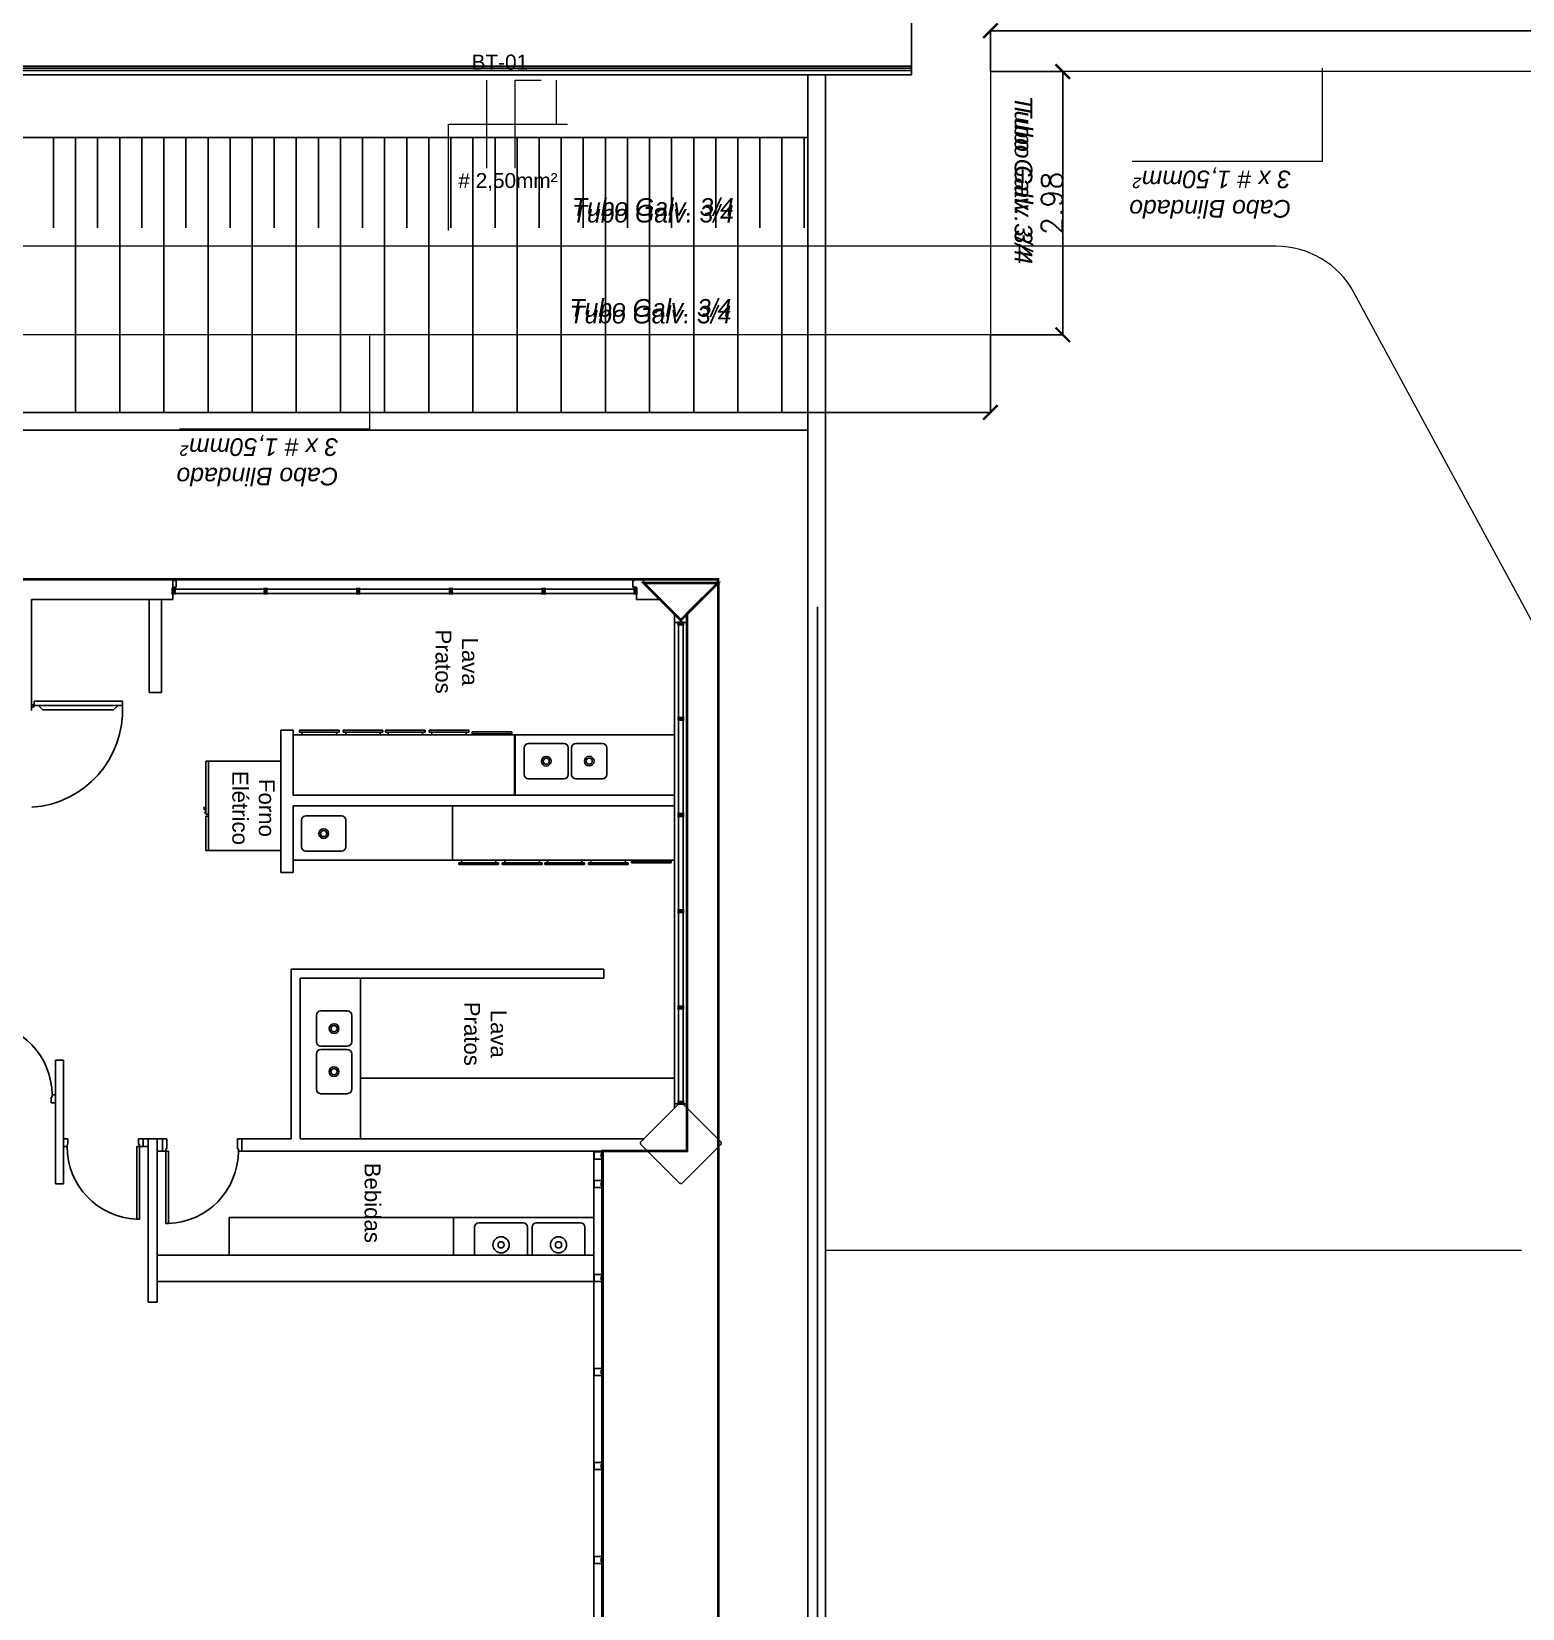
# Model space of a CAD drawing. Header units: metres. Extents: x -331 to 2982, y 362 to 2539.
# Drawn here: x 2887.19 to 2904.08, y 1390.31 to 1408.17 of the extents above; entities that cross this region are included whole.
import ezdxf

# ---------------------------------------------------------------- set-up
doc = ezdxf.new("R2010")
doc.units = ezdxf.units.M
doc.layers.get('0').update_dxf_attribs({"color": 251})
doc.layers.get('Defpoints').update_dxf_attribs({"color": 251})
for name, color, linetype in [('CX', 251, 'Continuous'), ('Div', 251, 'Continuous'), ('Est', 251, 'Continuous'), ('Pis', 251, 'Continuous')]:
    doc.layers.add(name, color=color, linetype=linetype)
doc.styles.add('COTA', font='simplex.shx')
doc.styles.add('DESTAQUE', font='arial.ttf', dxfattribs={"height": 0.4})
doc.styles.get("Standard").update_dxf_attribs({"font": 'arial.ttf', "height": 0.3})
doc.dimstyles.new('EXEC_75', dxfattribs={"dimscale": 75, "dimtxt": 0.0032, "dimasz": 0.0022, "dimexe": 0, "dimexo": 0, "dimgap": 5e-05, "dimtad": 1, "dimzin": 4, "dimdsep": 46, "dimtxsty": 'COTA', "dimblk": 'ARCHTICK', "dimcen": 0, "dimclrd": 1, "dimclre": 1, "dimclrt": 2, "dimazin": 0, "dimtfac": 1, "dimtix": 1, "dimtmove": 2, "dimatfit": 3, "dimldrblk": 'DOT', "dimfxl": 1, "dimtvp": 1, "dimtolj": 1, "dimtzin": 0, "dimarcsym": 0})

# ---------------------------------------------------------------- blocks, each defined once
blk = doc.blocks.new('derw')
at = {"layer": 'Div', "color": 2, "linetype": 'Continuous', "lineweight": 15}
blk.add_lwpolyline([(814.419, 2191.53), (814.419, 2192.589), (816.571, 2192.589)], dxfattribs=at)
at = {"layer": 'Div', "color": 2, "linetype": 'Continuous', "lineweight": 15, "insert": (814.772, 2193.224), "char_height": 0.2, "attachment_point": 1}
blk.add_mtext_dynamic_manual_height_columns('{\\fArial|b0|i1|c0|p34;Cabo Blindado \\P3 x # 1,50mm²}', width=13.3188, gutter_width=2.5, heights=[0], dxfattribs=at)
blk = doc.blocks.new('rett')
at = {"color": 2, "linetype": 'Continuous', "lineweight": 15}
blk.add_line((813.966, 2203), (814.262, 2203), dxfattribs=at)
at = {"layer": 'Div', "color": 2, "linetype": 'Continuous', "lineweight": 15}
for p, q in [((813.645, 2202.003), (813.645, 2203)), ((813.966, 2202.003), (813.966, 2203)), ((814.435, 2202.502), (814.435, 2203))]:
    blk.add_line(p, q, dxfattribs=at)
blk.add_lwpolyline([(813.214, 2201.295), (813.214, 2202.502), (814.56, 2202.502)], dxfattribs=at)
at = {"layer": 'Div', "color": 2, "linetype": 'Continuous', "lineweight": 15, "char_height": 0.1683, "attachment_point": 1}
for s, insert in [('\\pxqc;\\PBT-01{\\fArial|b0|i1|c0|p34;  }', (808.19, 2203.569)), ('\\pxqc;\\P\\pi-0.92701,l1.92701,t1.92701;#^I2,50mm²', (808.198, 2202.227))]:
    blk.add_mtext_dynamic_manual_height_columns(s, width=11.20762, gutter_width=2.104, heights=[0], dxfattribs=dict(at, insert=insert))
blk = doc.blocks.new('_ARCHTICK')
at = {"color": 0, "linetype": 'ByBlock', "const_width": 0.15}
blk.add_lwpolyline([(-0.5, -0.5), (0.5, 0.5)], dxfattribs=at)
blk = doc.blocks.new('*D131')
at = {"color": 1, "linetype": 'Continuous', "lineweight": -2, "transparency": 16777216}
for p, q in [((2898.053, 1407.716), (2898.053, 1408.178)), ((2947.522, 1408.178), (2898.053, 1408.178)), ((2947.522, 1407.716), (2947.522, 1408.178))]:
    blk.add_line(p, q, dxfattribs=at)
at = {"layer": 'Defpoints', "color": 0, "transparency": 16777216}
for p in [(2898.053, 1408.178), (2898.053, 1407.716), (2947.522, 1407.716)]:
    blk.add_point(p, dxfattribs=at)
at = {"color": 1, "lineweight": -2, "transparency": 16777216, "xscale": 0.165, "yscale": 0.165, "zscale": 0.165, "rotation": 180}
blk.add_blockref('_ARCHTICK', (2898.053, 1408.178), dxfattribs=at)
at = {"color": 1, "lineweight": -2, "transparency": 16777216, "xscale": 0.165, "yscale": 0.165, "zscale": 0.165}
blk.add_blockref('_ARCHTICK', (2947.522, 1408.178), dxfattribs=at)
at = {"color": 2, "lineweight": 15, "transparency": 16777216, "insert": (2922.787, 1408.302), "char_height": 0.24, "attachment_point": 5, "style": 'COTA'}
blk.add_mtext('\\A1;49.47', dxfattribs=at)
blk = doc.blocks.new('_Dot')
at = {"color": 0, "linetype": 'ByBlock', "lineweight": -2}
blk.add_line((-0.5, 0), (-1, 0), dxfattribs=at)
at = {"color": 0, "linetype": 'ByBlock', "const_width": 0.5}
blk.add_lwpolyline([(-0.25, 0, 1), (0.25, 0, 1)], format="xyb", close=True, dxfattribs=at)
blk = doc.blocks.new('*D144')
at = {"color": 1, "linetype": 'Continuous', "lineweight": -2, "transparency": 16777216}
for p, q in [((2898.053, 1407.716), (2898.873, 1407.716)), ((2898.873, 1407.716), (2898.873, 1404.734)), ((2898.053, 1404.734), (2898.873, 1404.734))]:
    blk.add_line(p, q, dxfattribs=at)
at = {"layer": 'Defpoints', "color": 0, "transparency": 16777216}
for p in [(2898.053, 1407.716), (2898.053, 1404.734), (2898.873, 1404.734)]:
    blk.add_point(p, dxfattribs=at)
at = {"color": 1, "lineweight": -2, "transparency": 16777216, "xscale": 0.165, "yscale": 0.165, "zscale": 0.165}
for p, rotation in [((2898.873, 1407.716), 90), ((2898.873, 1404.734), 270)]:
    blk.add_blockref('_ARCHTICK', p, dxfattribs=dict(at, rotation=rotation))
at = {"color": 2, "lineweight": 15, "transparency": 16777216, "insert": (2898.75, 1406.225), "char_height": 0.24, "attachment_point": 5, "rotation": 90, "style": 'COTA'}
blk.add_mtext('\\A1;2.98', dxfattribs=at)
blk = doc.blocks.new('*D145')
at = {"color": 1, "linetype": 'Continuous', "lineweight": -2, "transparency": 16777216}
for p, q in [((2860.682, 1404.734), (2860.682, 1403.856)), ((2898.053, 1404.734), (2898.053, 1403.856)), ((2898.053, 1403.856), (2860.682, 1403.856))]:
    blk.add_line(p, q, dxfattribs=at)
at = {"layer": 'Defpoints', "color": 0, "transparency": 16777216}
for p in [(2860.682, 1404.734), (2898.053, 1404.734), (2860.682, 1403.856)]:
    blk.add_point(p, dxfattribs=at)
at = {"color": 1, "lineweight": -2, "transparency": 16777216, "xscale": 0.165, "yscale": 0.165, "zscale": 0.165, "rotation": 180}
blk.add_blockref('_ARCHTICK', (2860.682, 1403.856), dxfattribs=at)
at = {"color": 1, "lineweight": -2, "transparency": 16777216, "xscale": 0.165, "yscale": 0.165, "zscale": 0.165}
blk.add_blockref('_ARCHTICK', (2898.053, 1403.856), dxfattribs=at)
at = {"color": 2, "lineweight": 15, "transparency": 16777216, "insert": (2879.368, 1403.98), "char_height": 0.24, "attachment_point": 5, "style": 'COTA'}
blk.add_mtext('\\A1;37.37', dxfattribs=at)
blk = doc.blocks.new('XR_BL2_AND_MON-REV15$0$PERFIL_UNIT_ALCOA')
at = {"layer": 'CX', "color": 6}
for p, q in [((-21, 13), (-15, 13)), ((31, 13), (24, 13))]:
    blk.add_line(p, q, dxfattribs=at)
at = {"layer": 'CX'}
blk.add_lwpolyline([(-15, 19), (-15, 13), (-34, 13), (-34, 19), (-35, 19), (-35, 99), (45, 99), (45, 19), (43, 19), (43, 13), (24, 13), (24, 19)], close=True, dxfattribs=at)
blk = doc.blocks.new('XR_BL2_AND_MON-REV15$0$P_M')
at = {"layer": 'Est'}
blk.add_lwpolyline([(0.46, -0.431), (0.453, -0.424), (0.46, -0.417), (0.007, 0.035), (0, 0.028), (-0.007, 0.035), (-0.46, -0.417), (-0.453, -0.424), (-0.46, -0.431), (-0.007, -0.884), (0, -0.877), (0.007, -0.884)], close=True, dxfattribs=at)

msp = doc.modelspace()

# ---------------------------------------------------------------- linework, layer by layer
at = {"lineweight": 0}
msp.add_lwpolyline([(2894.617, 1401.477), (2894.617, 1401.575), (2894.969, 1401.926), (2894.969, 1401.966), (2869.183, 1401.966), (2869.183, 1401.736), (2869.373, 1401.736), (2869.527, 1401.582), (2869.527, 1371.896), (2871.02, 1371.896), (2871.162, 1371.656), (2871.312, 1371.421), (2870.237, 1371.421), (2870.237, 1370.781), (2871.788, 1370.781, 0.087526), (2873.86, 1369.021)], format="xyb", dxfattribs=at)
for points in [[(2894.969, 1401.926), (2894.972, 1401.926), (2894.972, 1376.421), (2890.922, 1376.421), (2890.922, 1370.372)], [(2886.009, 1371.896), (2886.009, 1376.841), (2893.663, 1376.841), (2893.663, 1395.491), (2894.617, 1395.491), (2894.617, 1401.477)]]:
    msp.add_lwpolyline(points, dxfattribs=at)
at = {"layer": 'Div', "lineweight": 0}
for p, q in [((2888.525, 1400.686), (2888.525, 1401.736)), ((2888.665, 1401.736), (2888.665, 1400.686)), ((2888.525, 1400.686), (2888.665, 1400.686)), ((2890.018, 1400.256), (2890.158, 1400.256)), ((2890.018, 1399.361), (2890.018, 1400.256)), ((2890.018, 1398.645), (2890.018, 1400.256)), ((2890.018, 1400.256), (2890.158, 1400.256)), ((2890.158, 1399.521), (2890.158, 1400.256)), ((2890.158, 1399.521), (2894.477, 1399.521)), ((2890.158, 1399.401), (2894.477, 1399.401)), ((2890.158, 1399.401), (2890.158, 1398.645)), ((2890.018, 1398.645), (2890.158, 1398.645)), ((2890.135, 1397.551), (2893.677, 1397.551)), ((2890.135, 1395.631), (2890.135, 1397.551)), ((2890.235, 1397.451), (2893.677, 1397.451)), ((2890.235, 1395.631), (2890.235, 1397.451)), ((2893.677, 1397.551), (2893.677, 1397.451)), ((2887.467, 1396.521), (2887.467, 1395.121)), ((2887.557, 1396.521), (2887.467, 1396.521)), ((2887.557, 1396.521), (2887.467, 1396.521)), ((2887.467, 1396.521), (2887.467, 1395.121)), ((2887.557, 1396.521), (2887.557, 1395.121)), ((2887.557, 1395.121), (2887.557, 1396.521)), ((2888.457, 1395.631), (2888.517, 1395.631)), ((2888.617, 1395.631), (2888.457, 1395.631)), ((2888.517, 1395.541), (2888.457, 1395.541)), ((2888.457, 1395.541), (2888.517, 1395.541)), ((2888.517, 1395.631), (2888.617, 1395.631)), ((2888.517, 1395.631), (2888.517, 1393.781)), ((2888.617, 1395.631), (2888.677, 1395.631)), ((2888.617, 1395.631), (2888.677, 1395.631)), ((2888.617, 1395.631), (2888.617, 1393.781)), ((2888.677, 1395.631), (2888.617, 1395.631)), ((2888.677, 1395.631), (2888.617, 1395.631)), ((2888.617, 1395.491), (2888.677, 1395.491)), ((2888.677, 1395.491), (2888.617, 1395.491)), ((2888.677, 1395.491), (2888.617, 1395.491)), ((2888.617, 1395.491), (2888.677, 1395.491)), ((2888.617, 1395.491), (2888.677, 1395.491)), ((2888.677, 1395.491), (2888.617, 1395.491)), ((2889.577, 1395.631), (2890.135, 1395.631)), ((2889.577, 1395.491), (2894.171, 1395.491)), ((2894.171, 1395.491), (2889.577, 1395.491)), ((2890.235, 1395.631), (2894.131, 1395.631)), ((2887.557, 1395.121), (2887.467, 1395.121)), ((2887.467, 1395.121), (2887.557, 1395.121)), ((2888.517, 1393.781), (2888.617, 1393.781))]:
    msp.add_line(p, q, dxfattribs=at)
at = {"layer": 'Div', "color": 230, "linetype": 'Continuous', "lineweight": 0}
msp.add_lwpolyline([(2868.332, 1406.738), (2868.332, 1456.502, -0.414214), (2869.332, 1457.502), (2981.073, 1457.502, -0.573634), (2981.945, 1456.011), (2936.695, 1375.576, -0.270944), (2935.824, 1375.066), (2919.103, 1375.066, -0.27519), (2918.224, 1375.589), (2902.169, 1405.215, 0.27519), (2901.29, 1405.738), (2869.332, 1405.738, -0.414214)], format="xyb", close=True, dxfattribs=at)
at = {"layer": 'Div', "color": 150, "linetype": 'Continuous', "lineweight": 0}
msp.add_lwpolyline([(2889.016, 1425.514), (2942.006, 1425.514), (2942.006, 1420.437), (2949.223, 1420.437), (2949.223, 1411.112), (2947.522, 1407.716), (2898.053, 1407.716), (2898.053, 1404.734), (2868.289, 1404.734)], dxfattribs=at)
at = {"layer": 'Pis'}
for p, q in [((2897.158, 1407.679), (2897.158, 1408.679)), ((2880.422, 1407.779), (2897.158, 1407.779)), ((2880.422, 1407.754), (2897.158, 1407.754)), ((2880.422, 1407.729), (2897.158, 1407.729)), ((2880.422, 1407.679), (2897.158, 1407.679)), ((2895.985, 1407.679), (2895.985, 1369.916)), ((2896.185, 1407.679), (2896.185, 1369.915)), ((2880.422, 1406.968), (2895.985, 1406.968)), ((2887.443, 1405.946), (2887.443, 1406.968)), ((2887.693, 1405.946), (2887.693, 1406.968)), ((2887.943, 1405.946), (2887.943, 1406.968)), ((2888.193, 1405.946), (2888.193, 1406.968)), ((2888.443, 1405.946), (2888.443, 1406.968)), ((2888.693, 1405.946), (2888.693, 1406.968)), ((2888.943, 1405.946), (2888.943, 1406.968)), ((2889.193, 1405.946), (2889.193, 1406.968)), ((2889.443, 1405.946), (2889.443, 1406.968)), ((2889.693, 1405.946), (2889.693, 1406.968)), ((2889.943, 1405.946), (2889.943, 1406.968)), ((2890.193, 1405.946), (2890.193, 1406.968)), ((2890.443, 1405.946), (2890.443, 1406.968)), ((2890.693, 1405.946), (2890.693, 1406.968)), ((2890.943, 1405.946), (2890.943, 1406.968)), ((2891.193, 1405.946), (2891.193, 1406.968)), ((2891.443, 1405.946), (2891.443, 1406.968)), ((2891.693, 1405.946), (2891.693, 1406.968)), ((2891.943, 1405.946), (2891.943, 1406.968)), ((2892.193, 1405.946), (2892.193, 1406.968)), ((2892.443, 1405.946), (2892.443, 1406.968)), ((2892.693, 1405.946), (2892.693, 1406.968)), ((2892.943, 1405.946), (2892.943, 1406.968)), ((2893.193, 1405.946), (2893.193, 1406.968)), ((2893.443, 1405.946), (2893.443, 1406.968)), ((2893.693, 1405.946), (2893.693, 1406.968)), ((2893.943, 1405.946), (2893.943, 1406.968)), ((2894.193, 1405.946), (2894.193, 1406.968)), ((2894.443, 1405.946), (2894.443, 1406.968)), ((2894.693, 1405.946), (2894.693, 1406.968)), ((2894.943, 1405.946), (2894.943, 1406.968)), ((2895.193, 1405.946), (2895.193, 1406.968)), ((2895.443, 1405.946), (2895.443, 1406.968)), ((2895.693, 1405.946), (2895.693, 1406.968)), ((2895.943, 1405.946), (2895.943, 1406.968)), ((2887.693, 1403.856), (2887.693, 1405.946)), ((2888.193, 1403.856), (2888.193, 1405.946)), ((2888.693, 1403.856), (2888.693, 1405.946)), ((2889.193, 1403.856), (2889.193, 1405.946)), ((2889.693, 1403.856), (2889.693, 1405.946)), ((2890.193, 1403.856), (2890.193, 1405.946)), ((2890.693, 1403.856), (2890.693, 1405.946)), ((2891.193, 1403.856), (2891.193, 1405.946)), ((2891.693, 1403.856), (2891.693, 1405.946)), ((2892.193, 1403.856), (2892.193, 1405.946)), ((2892.693, 1403.856), (2892.693, 1405.946)), ((2893.193, 1403.856), (2893.193, 1405.946)), ((2893.693, 1403.856), (2893.693, 1405.946)), ((2894.193, 1403.856), (2894.193, 1405.946)), ((2894.693, 1403.856), (2894.693, 1405.946)), ((2895.193, 1403.856), (2895.193, 1405.946)), ((2895.693, 1403.856), (2895.693, 1405.946)), ((2883.328, 1403.856), (2895.985, 1403.856)), ((2883.328, 1403.656), (2895.985, 1403.656)), ((2880.287, 1401.966), (2888.794, 1401.966)), ((2888.794, 1401.736), (2888.794, 1401.966)), ((2888.814, 1401.966), (2888.794, 1401.966)), ((2888.794, 1401.736), (2888.794, 1401.926)), ((2888.814, 1401.951), (2888.814, 1401.966)), ((2888.814, 1401.966), (2894.024, 1401.966)), ((2888.834, 1401.951), (2888.814, 1401.951)), ((2888.834, 1401.876), (2888.834, 1401.951)), ((2894.004, 1401.951), (2894.024, 1401.951)), ((2894.004, 1401.876), (2894.004, 1401.951)), ((2894.024, 1401.966), (2894.024, 1401.951)), ((2894.024, 1401.966), (2894.126, 1401.966)), ((2894.126, 1401.926), (2894.126, 1401.966)), ((2894.972, 1376.421), (2894.972, 1401.926)), ((2888.794, 1401.736), (2887.195, 1401.736)), ((2887.195, 1401.736), (2888.658, 1401.736)), ((2887.195, 1400.482), (2887.195, 1401.736)), ((2888.525, 1400.686), (2888.525, 1401.736)), ((2888.665, 1401.736), (2888.665, 1400.686)), ((2888.794, 1401.876), (2888.834, 1401.876)), ((2888.794, 1401.856), (2894.044, 1401.856)), ((2888.794, 1401.806), (2894.044, 1401.806)), ((2894.044, 1401.876), (2894.004, 1401.876)), ((2894.044, 1401.876), (2894.044, 1401.736)), ((2894.044, 1401.736), (2894.316, 1401.736)), ((2894.044, 1401.736), (2894.316, 1401.736)), ((2894.477, 1401.574), (2894.477, 1395.977)), ((2894.617, 1401.575), (2894.617, 1395.977)), ((2896.094, 1401.655), (2896.094, 1381.724)), ((2894.477, 1401.477), (2894.617, 1401.477)), ((2894.477, 1401.477), (2894.617, 1401.477)), ((2894.477, 1401.477), (2894.617, 1401.477)), ((2894.522, 1401.477), (2894.522, 1396.027)), ((2894.572, 1401.477), (2894.572, 1396.027)), ((2888.525, 1400.686), (2888.665, 1400.686)), ((2887.224, 1400.537), (2887.224, 1400.587)), ((2888.224, 1400.587), (2887.224, 1400.587)), ((2888.224, 1400.537), (2887.224, 1400.537)), ((2887.274, 1400.537), (2887.324, 1400.487)), ((2887.324, 1400.487), (2888.124, 1400.487)), ((2888.174, 1400.537), (2888.124, 1400.487)), ((2888.224, 1400.587), (2888.224, 1400.537)), ((2890.018, 1400.256), (2890.158, 1400.256)), ((2890.018, 1399.361), (2890.018, 1400.256)), ((2890.018, 1398.645), (2890.018, 1400.256)), ((2890.018, 1400.256), (2890.158, 1400.256)), ((2890.158, 1399.521), (2890.158, 1400.256)), ((2890.158, 1400.206), (2894.477, 1400.206)), ((2890.158, 1400.206), (2894.477, 1400.206)), ((2890.229, 1400.256), (2890.679, 1400.256)), ((2890.229, 1400.256), (2890.229, 1400.236)), ((2890.229, 1400.236), (2890.679, 1400.236)), ((2890.259, 1400.236), (2890.259, 1400.206)), ((2890.649, 1400.236), (2890.649, 1400.206)), ((2890.679, 1400.256), (2890.679, 1400.236)), ((2890.722, 1400.256), (2891.172, 1400.256)), ((2890.722, 1400.256), (2890.722, 1400.236)), ((2890.722, 1400.236), (2891.172, 1400.236)), ((2890.752, 1400.236), (2890.752, 1400.206)), ((2891.142, 1400.236), (2891.142, 1400.206)), ((2891.172, 1400.256), (2891.172, 1400.236)), ((2891.202, 1400.256), (2891.652, 1400.256)), ((2891.202, 1400.256), (2891.202, 1400.236)), ((2891.202, 1400.236), (2891.652, 1400.236)), ((2891.232, 1400.236), (2891.232, 1400.206)), ((2891.622, 1400.236), (2891.622, 1400.206)), ((2891.652, 1400.256), (2891.652, 1400.236)), ((2891.696, 1400.256), (2892.146, 1400.256)), ((2891.696, 1400.256), (2891.696, 1400.236)), ((2891.696, 1400.236), (2892.146, 1400.236)), ((2891.726, 1400.236), (2891.726, 1400.206)), ((2892.116, 1400.236), (2892.116, 1400.206)), ((2892.146, 1400.256), (2892.146, 1400.236)), ((2892.185, 1400.237), (2892.635, 1400.237)), ((2892.185, 1400.237), (2892.185, 1400.217)), ((2892.185, 1400.217), (2892.635, 1400.217)), ((2892.635, 1400.237), (2892.635, 1400.217)), ((2892.663, 1400.206), (2892.663, 1399.521)), ((2892.673, 1400.206), (2892.673, 1399.521)), ((2894.477, 1400.091), (2894.477, 1400.231)), ((2892.773, 1399.756), (2892.773, 1400.056)), ((2892.823, 1400.106), (2893.223, 1400.106)), ((2893.273, 1399.756), (2893.273, 1400.056)), ((2893.31, 1399.758), (2893.31, 1400.056)), ((2893.36, 1400.106), (2893.66, 1400.106)), ((2893.71, 1399.758), (2893.71, 1400.056)), ((2889.167, 1399.307), (2889.167, 1399.907)), ((2889.197, 1399.907), (2889.167, 1399.907)), ((2889.197, 1398.895), (2889.197, 1399.907)), ((2890.018, 1399.907), (2889.197, 1399.907)), ((2892.823, 1399.706), (2893.223, 1399.706)), ((2893.36, 1399.706), (2893.66, 1399.706)), ((2893.36, 1399.706), (2893.66, 1399.706)), ((2890.158, 1399.521), (2894.477, 1399.521)), ((2889.151, 1399.355), (2889.151, 1399.389)), ((2889.151, 1399.358), (2889.167, 1399.358)), ((2889.167, 1399.324), (2889.151, 1399.324)), ((2889.197, 1399.307), (2889.167, 1399.307)), ((2889.167, 1398.895), (2889.167, 1399.285)), ((2889.197, 1399.285), (2889.167, 1399.285)), ((2890.158, 1399.401), (2894.477, 1399.401)), ((2890.158, 1399.401), (2890.158, 1398.645)), ((2890.253, 1399.237), (2890.253, 1398.937)), ((2890.703, 1399.287), (2890.303, 1399.287)), ((2890.753, 1399.237), (2890.753, 1398.937)), ((2891.963, 1398.787), (2891.963, 1399.401)), ((2889.197, 1398.895), (2889.167, 1398.895)), ((2890.018, 1398.895), (2889.197, 1398.895)), ((2890.703, 1398.887), (2890.303, 1398.887)), ((2894.477, 1398.787), (2890.158, 1398.787)), ((2894.477, 1398.787), (2890.158, 1398.787)), ((2891.962, 1398.787), (2894.477, 1398.787)), ((2892.033, 1398.757), (2892.483, 1398.757)), ((2892.033, 1398.737), (2892.033, 1398.757)), ((2892.033, 1398.737), (2892.483, 1398.737)), ((2892.063, 1398.757), (2892.063, 1398.787)), ((2892.453, 1398.757), (2892.453, 1398.787)), ((2892.483, 1398.737), (2892.483, 1398.757)), ((2892.526, 1398.757), (2892.976, 1398.757)), ((2892.526, 1398.737), (2892.526, 1398.757)), ((2892.526, 1398.737), (2892.976, 1398.737)), ((2892.556, 1398.757), (2892.556, 1398.787)), ((2892.946, 1398.757), (2892.946, 1398.787)), ((2892.976, 1398.737), (2892.976, 1398.757)), ((2893.007, 1398.757), (2893.457, 1398.757)), ((2893.007, 1398.737), (2893.007, 1398.757)), ((2893.007, 1398.737), (2893.457, 1398.737)), ((2893.037, 1398.757), (2893.037, 1398.787)), ((2893.427, 1398.757), (2893.427, 1398.787)), ((2893.457, 1398.737), (2893.457, 1398.757)), ((2893.5, 1398.757), (2893.95, 1398.757)), ((2893.5, 1398.737), (2893.5, 1398.757)), ((2893.5, 1398.737), (2893.95, 1398.737)), ((2893.53, 1398.757), (2893.53, 1398.787)), ((2893.92, 1398.757), (2893.92, 1398.787)), ((2893.95, 1398.737), (2893.95, 1398.757)), ((2893.989, 1398.776), (2894.439, 1398.776)), ((2893.989, 1398.756), (2893.989, 1398.776)), ((2893.989, 1398.756), (2894.439, 1398.756)), ((2894.439, 1398.756), (2894.439, 1398.776)), ((2890.018, 1398.645), (2890.158, 1398.645)), ((2890.135, 1397.551), (2893.677, 1397.551)), ((2890.135, 1395.631), (2890.135, 1397.551)), ((2890.235, 1397.451), (2893.677, 1397.451)), ((2890.235, 1395.631), (2890.235, 1397.451)), ((2890.92, 1395.631), (2890.92, 1397.451)), ((2890.92, 1395.631), (2890.92, 1397.451)), ((2893.677, 1397.551), (2893.677, 1397.451)), ((2890.42, 1396.728), (2890.42, 1397.028)), ((2890.42, 1396.728), (2890.42, 1397.028)), ((2890.472, 1397.078), (2890.77, 1397.078)), ((2890.82, 1396.728), (2890.82, 1397.028)), ((2890.42, 1396.191), (2890.42, 1396.591)), ((2890.47, 1396.641), (2890.77, 1396.641)), ((2890.472, 1396.678), (2890.77, 1396.678)), ((2890.82, 1396.191), (2890.82, 1396.591)), ((2887.467, 1396.521), (2887.467, 1395.121)), ((2887.557, 1396.521), (2887.467, 1396.521)), ((2887.557, 1396.521), (2887.467, 1396.521)), ((2887.467, 1396.521), (2887.467, 1395.121)), ((2887.557, 1396.521), (2887.557, 1395.121)), ((2887.557, 1395.121), (2887.557, 1396.521)), ((2890.92, 1396.316), (2894.477, 1396.316)), ((2890.92, 1396.316), (2894.477, 1396.316)), ((2887.427, 1396.101), (2887.417, 1396.101)), ((2887.417, 1396.101), (2887.417, 1396.036)), ((2887.417, 1396.036), (2887.467, 1396.036)), ((2887.417, 1396.036), (2887.467, 1396.036)), ((2887.427, 1396.126), (2887.467, 1396.126)), ((2887.467, 1396.126), (2887.427, 1396.126)), ((2887.427, 1396.126), (2887.427, 1396.101)), ((2887.467, 1396.036), (2887.467, 1396.126)), ((2890.47, 1396.141), (2890.77, 1396.141)), ((2894.617, 1396.027), (2894.477, 1396.027)), ((2894.617, 1396.027), (2894.477, 1396.027)), ((2894.477, 1396.027), (2894.617, 1396.027)), ((2887.607, 1395.631), (2887.557, 1395.631)), ((2887.607, 1395.631), (2887.557, 1395.631)), ((2887.557, 1395.631), (2887.557, 1395.541)), ((2887.597, 1395.541), (2887.557, 1395.541)), ((2887.557, 1395.541), (2887.597, 1395.541)), ((2887.597, 1395.541), (2887.597, 1395.566)), ((2887.597, 1395.566), (2887.607, 1395.566)), ((2887.607, 1395.566), (2887.607, 1395.631)), ((2888.457, 1395.541), (2888.387, 1395.541)), ((2888.387, 1395.541), (2888.417, 1395.541)), ((2888.387, 1394.721), (2888.387, 1395.541)), ((2888.457, 1395.631), (2888.407, 1395.631)), ((2888.407, 1395.566), (2888.407, 1395.631)), ((2888.417, 1395.566), (2888.407, 1395.566)), ((2888.417, 1395.541), (2888.417, 1395.566)), ((2888.417, 1395.541), (2888.417, 1394.721)), ((2888.457, 1395.631), (2888.517, 1395.631)), ((2888.457, 1395.631), (2888.457, 1395.541)), ((2888.617, 1395.631), (2888.457, 1395.631)), ((2888.457, 1395.541), (2888.457, 1395.631)), ((2888.457, 1395.631), (2888.457, 1395.541)), ((2888.517, 1395.541), (2888.457, 1395.541)), ((2888.457, 1395.541), (2888.517, 1395.541)), ((2888.517, 1395.631), (2888.617, 1395.631)), ((2888.517, 1395.631), (2888.517, 1393.781)), ((2888.617, 1395.631), (2888.677, 1395.631)), ((2888.617, 1395.631), (2888.677, 1395.631)), ((2888.617, 1395.631), (2888.617, 1393.781)), ((2888.677, 1395.631), (2888.617, 1395.631)), ((2888.677, 1395.631), (2888.617, 1395.631)), ((2888.617, 1395.491), (2888.677, 1395.491)), ((2888.677, 1395.491), (2888.617, 1395.491)), ((2888.677, 1395.491), (2888.617, 1395.491)), ((2888.617, 1395.491), (2888.677, 1395.491)), ((2888.617, 1395.491), (2888.677, 1395.491)), ((2888.677, 1395.491), (2888.617, 1395.491)), ((2888.677, 1395.631), (2888.677, 1395.491)), ((2888.677, 1395.491), (2888.677, 1395.631)), ((2888.677, 1395.631), (2888.727, 1395.631)), ((2888.677, 1395.631), (2888.677, 1395.491)), ((2888.677, 1395.491), (2888.747, 1395.491)), ((2888.717, 1395.516), (2888.727, 1395.516)), ((2888.717, 1395.491), (2888.717, 1395.516)), ((2888.747, 1395.491), (2888.717, 1395.491)), ((2888.717, 1395.491), (2888.717, 1394.671)), ((2888.727, 1395.516), (2888.727, 1395.631)), ((2888.747, 1394.671), (2888.747, 1395.491)), ((2889.527, 1395.631), (2889.577, 1395.631)), ((2889.527, 1395.516), (2889.527, 1395.631)), ((2889.527, 1395.631), (2889.577, 1395.631)), ((2889.537, 1395.516), (2889.527, 1395.516)), ((2889.537, 1395.491), (2889.537, 1395.516)), ((2889.537, 1395.491), (2889.577, 1395.491)), ((2889.577, 1395.491), (2889.537, 1395.491)), ((2889.577, 1395.631), (2890.135, 1395.631)), ((2889.577, 1395.631), (2889.577, 1395.491)), ((2889.577, 1395.491), (2894.171, 1395.491)), ((2894.171, 1395.491), (2889.577, 1395.491)), ((2890.235, 1395.631), (2894.131, 1395.631)), ((2893.563, 1377.253), (2893.563, 1395.491)), ((2893.653, 1377.255), (2893.653, 1395.486)), ((2893.663, 1377.242), (2893.663, 1395.491)), ((2893.653, 1395.481), (2893.663, 1395.481)), ((2887.557, 1395.121), (2887.467, 1395.121)), ((2887.467, 1395.121), (2887.557, 1395.121)), ((2888.417, 1394.721), (2888.387, 1394.721)), ((2888.747, 1394.671), (2888.717, 1394.671)), ((2893.567, 1394.739), (2889.432, 1394.739)), ((2889.432, 1394.739), (2889.432, 1394.312)), ((2891.972, 1394.739), (2891.972, 1394.312)), ((2892.212, 1394.312), (2892.212, 1394.629)), ((2892.762, 1394.679), (2892.262, 1394.679)), ((2892.812, 1394.312), (2892.812, 1394.629)), ((2892.862, 1394.312), (2892.862, 1394.629)), ((2893.412, 1394.679), (2892.912, 1394.679)), ((2893.462, 1394.312), (2893.462, 1394.629)), ((2888.617, 1394.312), (2893.563, 1394.312)), ((2888.617, 1394.012), (2893.563, 1394.012)), ((2888.517, 1393.781), (2888.617, 1393.781))]:
    msp.add_line(p, q, dxfattribs=at)
at = {"layer": 'Pis', "extrusion": (1.09877e-07, -7.26423e-11, 1)}
msp.add_line((2896.185, 1394.368), (2904.069, 1394.364), dxfattribs=at)
at = {"layer": 'Pis', "const_width": 0.03}
msp.add_lwpolyline([(2894.617, 1401.477), (2894.617, 1401.575), (2894.969, 1401.926), (2894.969, 1401.966), (2869.183, 1401.966), (2869.183, 1401.736), (2869.373, 1401.736), (2869.527, 1401.582), (2869.527, 1371.896), (2871.02, 1371.896), (2871.162, 1371.656), (2871.312, 1371.421), (2870.237, 1371.421), (2870.237, 1370.781), (2871.788, 1370.781, 0.087526), (2873.86, 1369.021)], format="xyb", dxfattribs=at)
for points in [[(2894.969, 1401.926), (2894.972, 1401.926), (2894.972, 1376.421), (2890.922, 1376.421), (2890.922, 1370.372)], [(2886.009, 1371.896), (2886.009, 1376.841), (2893.663, 1376.841), (2893.663, 1395.491), (2894.617, 1395.491), (2894.617, 1401.477)]]:
    msp.add_lwpolyline(points, dxfattribs=at)
for points in [[(2894.97, 1401.926), (2894.547, 1401.504), (2894.125, 1401.926)], [(2888.794, 1401.856), (2888.794, 1401.806), (2888.814, 1401.806), (2888.814, 1401.856)], [(2889.834, 1401.856), (2889.834, 1401.806), (2889.854, 1401.806), (2889.854, 1401.856)], [(2890.884, 1401.856), (2890.884, 1401.806), (2890.904, 1401.806), (2890.904, 1401.856)], [(2891.934, 1401.856), (2891.934, 1401.806), (2891.954, 1401.806), (2891.954, 1401.856)], [(2892.984, 1401.856), (2892.984, 1401.806), (2893.004, 1401.806), (2893.004, 1401.856)], [(2894.024, 1401.856), (2894.024, 1401.806), (2894.044, 1401.806), (2894.044, 1401.856)], [(2894.522, 1401.477), (2894.572, 1401.477), (2894.572, 1401.457), (2894.522, 1401.457)], [(2894.522, 1400.397), (2894.572, 1400.397), (2894.572, 1400.377), (2894.522, 1400.377)], [(2894.522, 1399.307), (2894.572, 1399.307), (2894.572, 1399.287), (2894.522, 1399.287)], [(2894.522, 1398.217), (2894.572, 1398.217), (2894.572, 1398.197), (2894.522, 1398.197)], [(2894.522, 1397.127), (2894.572, 1397.127), (2894.572, 1397.107), (2894.522, 1397.107)], [(2894.522, 1396.047), (2894.572, 1396.047), (2894.572, 1396.027), (2894.522, 1396.027)]]:
    msp.add_lwpolyline(points, close=True, dxfattribs=at)
at = {"layer": 'Pis'}
for centre, radius in [((2887.211, 1400.531), 0.0125), ((2893.023, 1399.906), 0.055), ((2893.51, 1399.907), 0.055), ((2893.023, 1399.906), 0.035), ((2893.51, 1399.907), 0.035), ((2890.503, 1399.087), 0.055), ((2890.503, 1399.087), 0.035), ((2890.621, 1396.878), 0.055), ((2890.621, 1396.878), 0.035), ((2890.62, 1396.391), 0.055), ((2890.62, 1396.391), 0.035), ((2892.512, 1394.429), 0.0917), ((2892.512, 1394.429), 0.035), ((2893.162, 1394.429), 0.0917), ((2893.162, 1394.429), 0.035)]:
    msp.add_circle(centre, radius, dxfattribs=at)
for centre, radius, start, end in [((2887.126, 1400.482), 1.1, 273.8396, 2.8277), ((2892.823, 1400.056), 0.05, 90, 180), ((2893.223, 1400.056), 0.05, 0, 90), ((2893.36, 1400.056), 0.05, 90, 180), ((2893.66, 1400.056), 0.05, 0, 90), ((2892.823, 1399.756), 0.05, 180, 270), ((2893.223, 1399.756), 0.05, 270, 0), ((2893.36, 1399.756), 0.05, 180, 270), ((2893.66, 1399.756), 0.05, 270, 0), ((2890.303, 1399.237), 0.05, 90, 180), ((2890.703, 1399.237), 0.05, 0, 90), ((2890.303, 1398.937), 0.05, 180, 270), ((2890.703, 1398.937), 0.05, 270, 0), ((2886.606, 1396.126), 0.821, 0.0276, 87.8374), ((2890.47, 1397.028), 0.05, 90, 180), ((2890.77, 1397.028), 0.05, 0, 90), ((2890.47, 1396.728), 0.05, 180, 270), ((2890.47, 1396.591), 0.05, 90, 180), ((2890.77, 1396.728), 0.05, 270, 0), ((2890.77, 1396.591), 0.05, 0, 90), ((2890.47, 1396.191), 0.05, 180, 270), ((2890.77, 1396.191), 0.05, 270, 0), ((2888.418, 1395.541), 0.821, 180.0276, 267.8374), ((2888.716, 1395.491), 0.821, 272.1626, 359.9724), ((2892.262, 1394.629), 0.05, 90, 180), ((2892.762, 1394.629), 0.05, 0, 90), ((2892.912, 1394.629), 0.05, 90, 180), ((2893.412, 1394.629), 0.05, 0, 90)]:
    msp.add_arc(centre, radius, start, end, dxfattribs=at)

# ---------------------------------------------------------------- block references
at = {"layer": 'Div', "color": 150, "linetype": 'Continuous', "lineweight": 15}
msp.add_blockref('rett', (2078.704, -795.38), dxfattribs=at)
at = {"layer": 'Div', "color": 150, "linetype": 'Continuous', "lineweight": 15, "rotation": 180}
for p in [(3716.231, 3599.286), (3705.442, 3596.254)]:
    msp.add_blockref('derw', p, dxfattribs=at)
at = {"layer": 'Pis'}
msp.add_blockref('XR_BL2_AND_MON-REV15$0$P_M', (2894.547, 1396.005), dxfattribs=at)
at = {"layer": 'Pis', "xscale": 0.001000000000203727, "yscale": 0.001000000000203727, "zscale": 0.001000000000203727, "rotation": 89.99999999999999}
for p in [(2893.666, 1395.436), (2893.666, 1395.112), (2893.666, 1394.048), (2893.666, 1392.983), (2893.666, 1391.919), (2893.666, 1390.855)]:
    msp.add_blockref('XR_BL2_AND_MON-REV15$0$PERFIL_UNIT_ALCOA', p, dxfattribs=at)

# ---------------------------------------------------------------- texts
at = {"layer": 'Div', "color": 2, "linetype": 'Continuous', "lineweight": 0, "char_height": 0.2, "attachment_point": 1, "rotation": 270}
for insert in [(2898.528, 1407.444), (2898.528, 1407.368)]:
    msp.add_mtext_dynamic_manual_height_columns('{\\fArial|b0|i1|c0|p34;Tubo Galv. 3/4 }', width=13.3188, gutter_width=2.5, heights=[0], dxfattribs=dict(at, insert=insert))
at = {"layer": 'Div', "color": 2, "linetype": 'Continuous', "lineweight": 0, "char_height": 0.2, "attachment_point": 1}
for insert in [(2893.315, 1406.283), (2893.315, 1406.207), (2893.287, 1405.14), (2893.287, 1405.064)]:
    msp.add_mtext_dynamic_manual_height_columns('{\\fArial|b0|i1|c0|p34;Tubo Galv. 3/4 }', width=13.3188, gutter_width=2.5, heights=[0], dxfattribs=dict(at, insert=insert))
at = {"layer": 'Pis', "char_height": 0.18, "width": 2.2626, "attachment_point": 8, "rotation": 270, "style": 'DESTAQUE'}
for s, insert in [('Lava\\PPratos', (2891.767, 1401.034)), ('Forno\\PElétrico', (2889.466, 1399.377)), ('Lava\\PPratos', (2892.092, 1396.819)), ('Bebidas', (2890.964, 1394.905))]:
    msp.add_mtext(s, dxfattribs=dict(at, insert=insert))

# ---------------------------------------------------------------- dimensions: what is measured, and where the dimension line sits
at = {"color": 30, "linetype": 'Continuous', "lineweight": 15, "true_color": 0xf8991e}
for p1, p2, distance, picture, middle in [((2947.522, 1407.716), (2898.053, 1407.716), -0.462, '*D131', (2922.787, 1408.302)), ((2898.053, 1407.716), (2898.053, 1404.734), 0.82, '*D144', (2898.75, 1406.225)), ((2898.053, 1404.734), (2860.682, 1404.734), 0.879, '*D145', (2879.368, 1403.98))]:
    dim = msp.add_aligned_dim(p1=p1, p2=p2, distance=distance, dimstyle='EXEC_75', dxfattribs=at)
    dim.commit()
    dim.dimension.update_dxf_attribs({"geometry": picture, "text_midpoint": middle})

doc.saveas('drawing.dxf')
